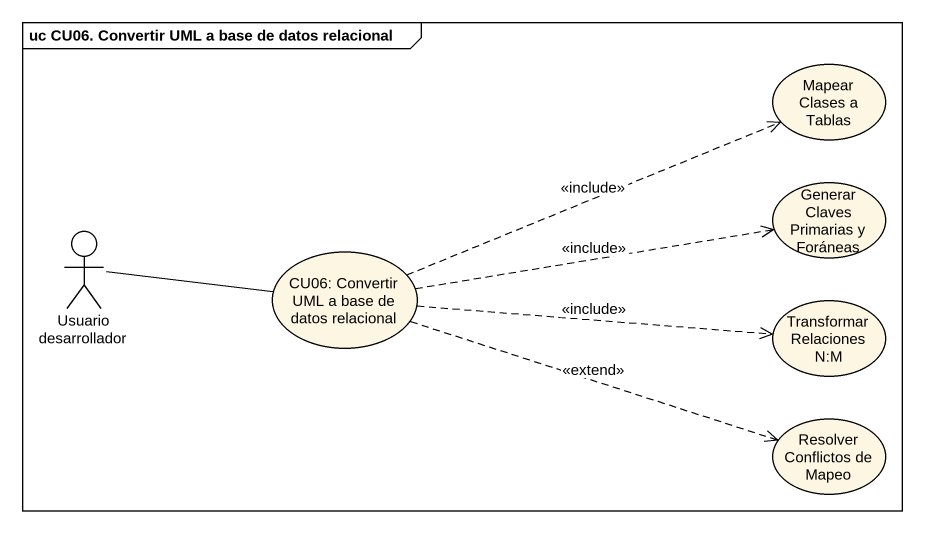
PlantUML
@startuml
mainframe uc CU06. Convertir UML a base de datos relacional
usecase "Mapear Clases a Tablas" as Mapear_Clases_a_Tablas
actor "Usuario desarrollador" as Usuario_desarrollador
usecase "Generar Claves Primarias y Foráneas" as Generar_Claves_Primarias_y
usecase "CU06: Convertir UML a base de datos relacional" as CU06_Convertir_UML_a_base
usecase "Transformar Relaciones N:M" as Transformar_Relaciones_N_M
usecase "Resolver Conflictos de Mapeo" as Resolver_Conflictos_de_Mapeo
Usuario_desarrollador -right- CU06_Convertir_UML_a_base
CU06_Convertir_UML_a_base .right.> Mapear_Clases_a_Tablas : <<include>>
CU06_Convertir_UML_a_base .right.> Generar_Claves_Primarias_y : <<include>>
CU06_Convertir_UML_a_base .right.> Transformar_Relaciones_N_M : <<include>>
CU06_Convertir_UML_a_base .right.> Resolver_Conflictos_de_Mapeo : <<extend>>
@enduml
